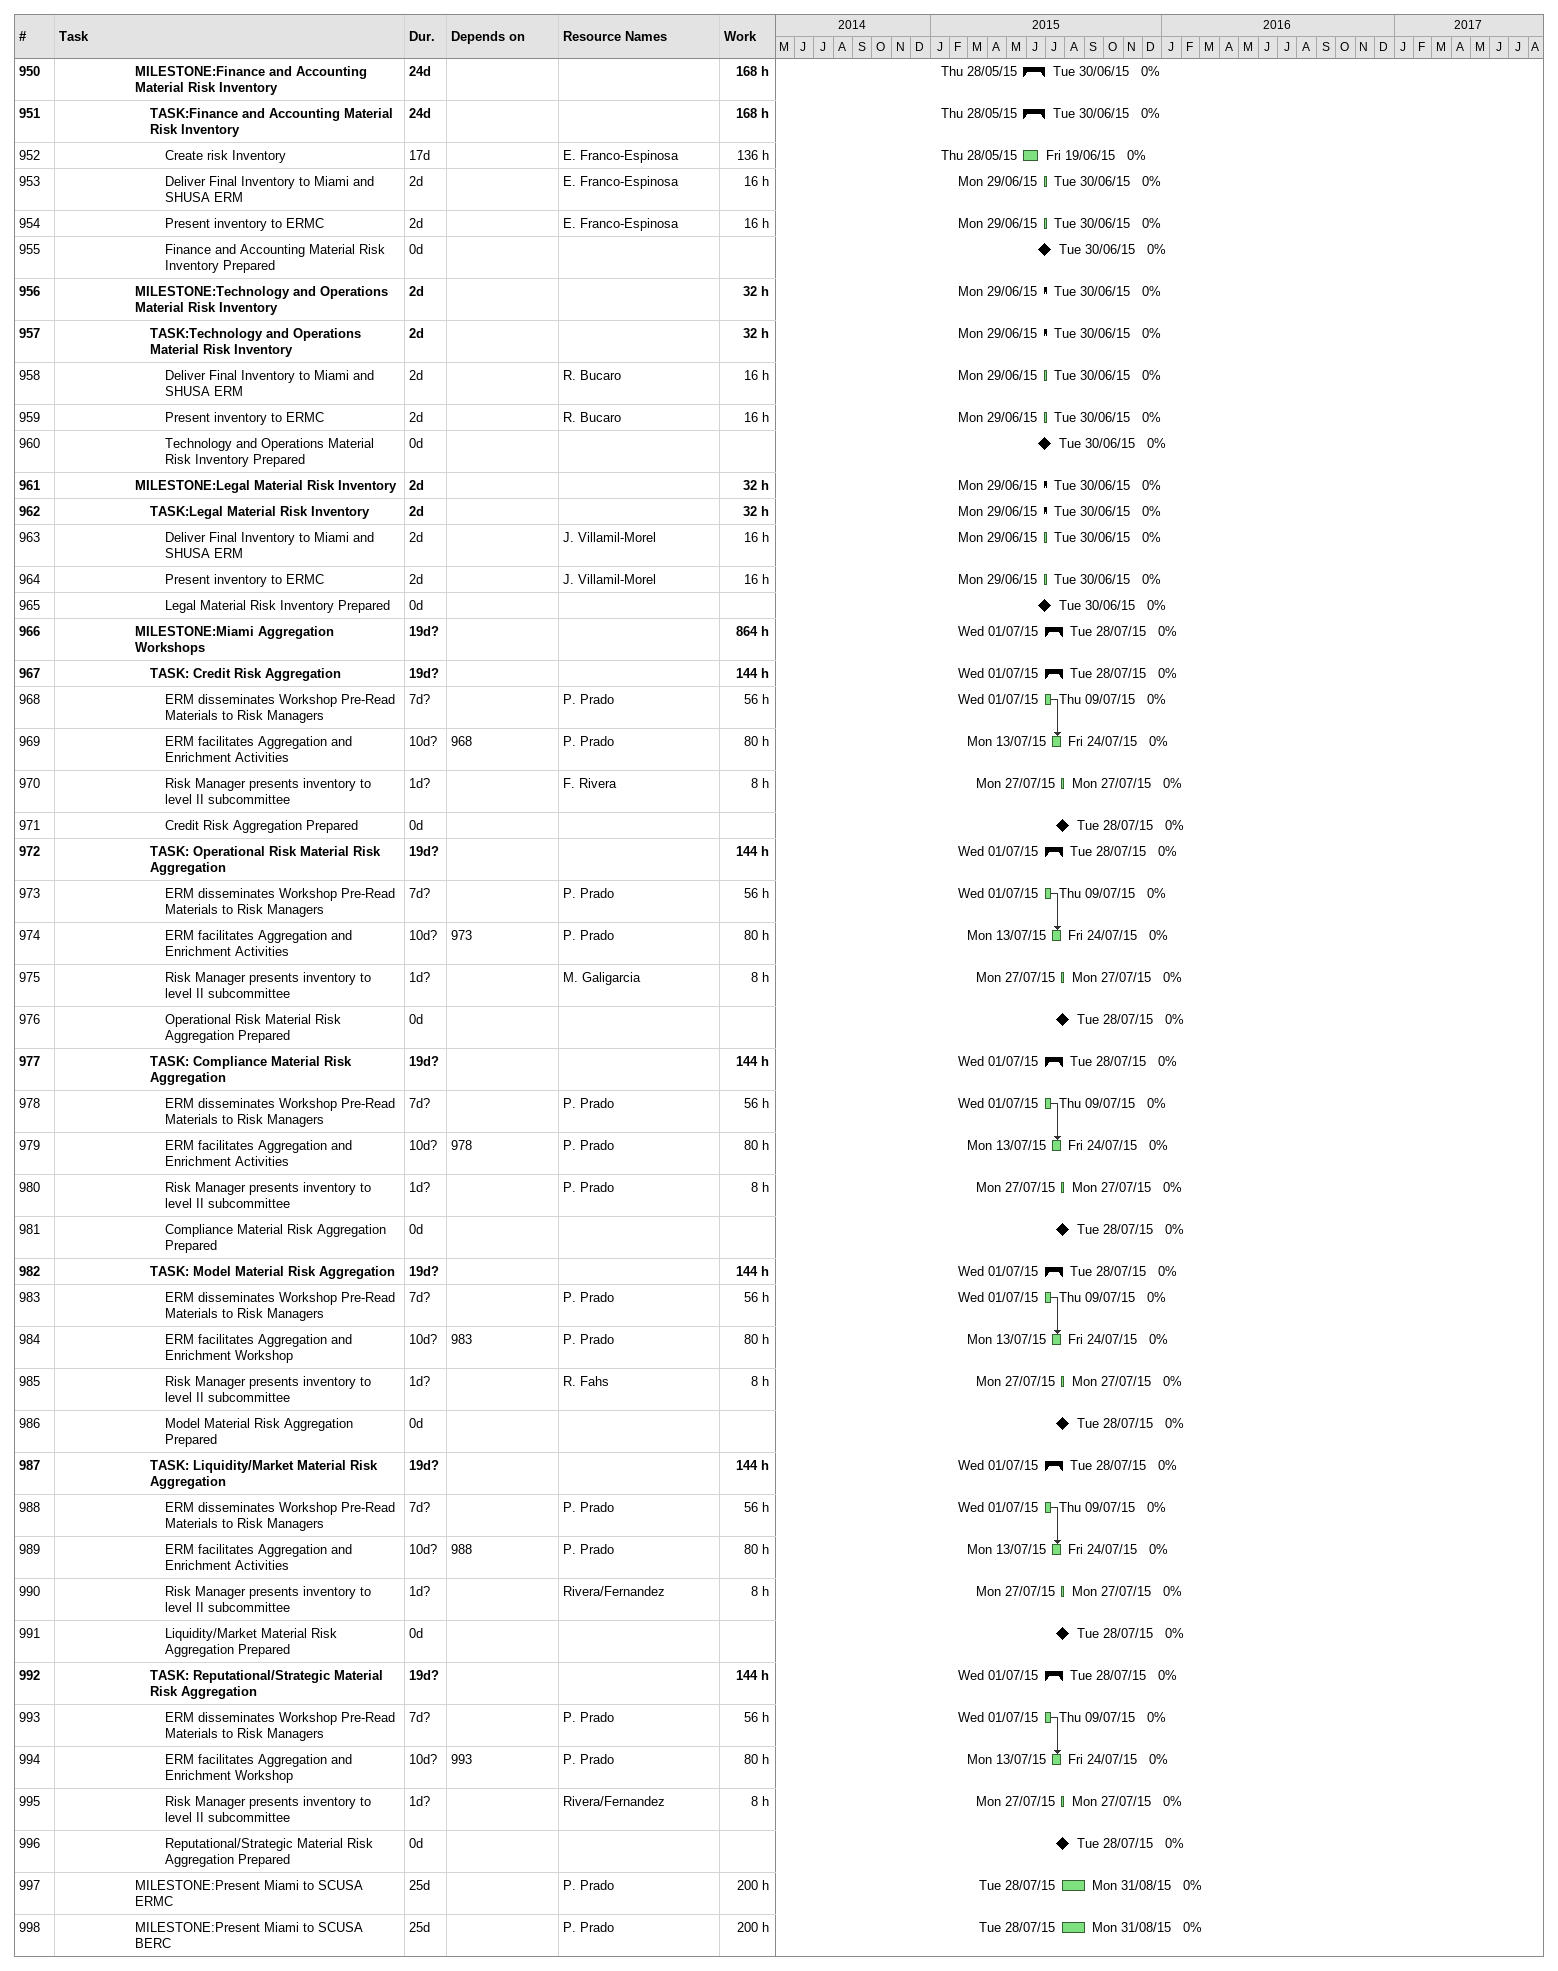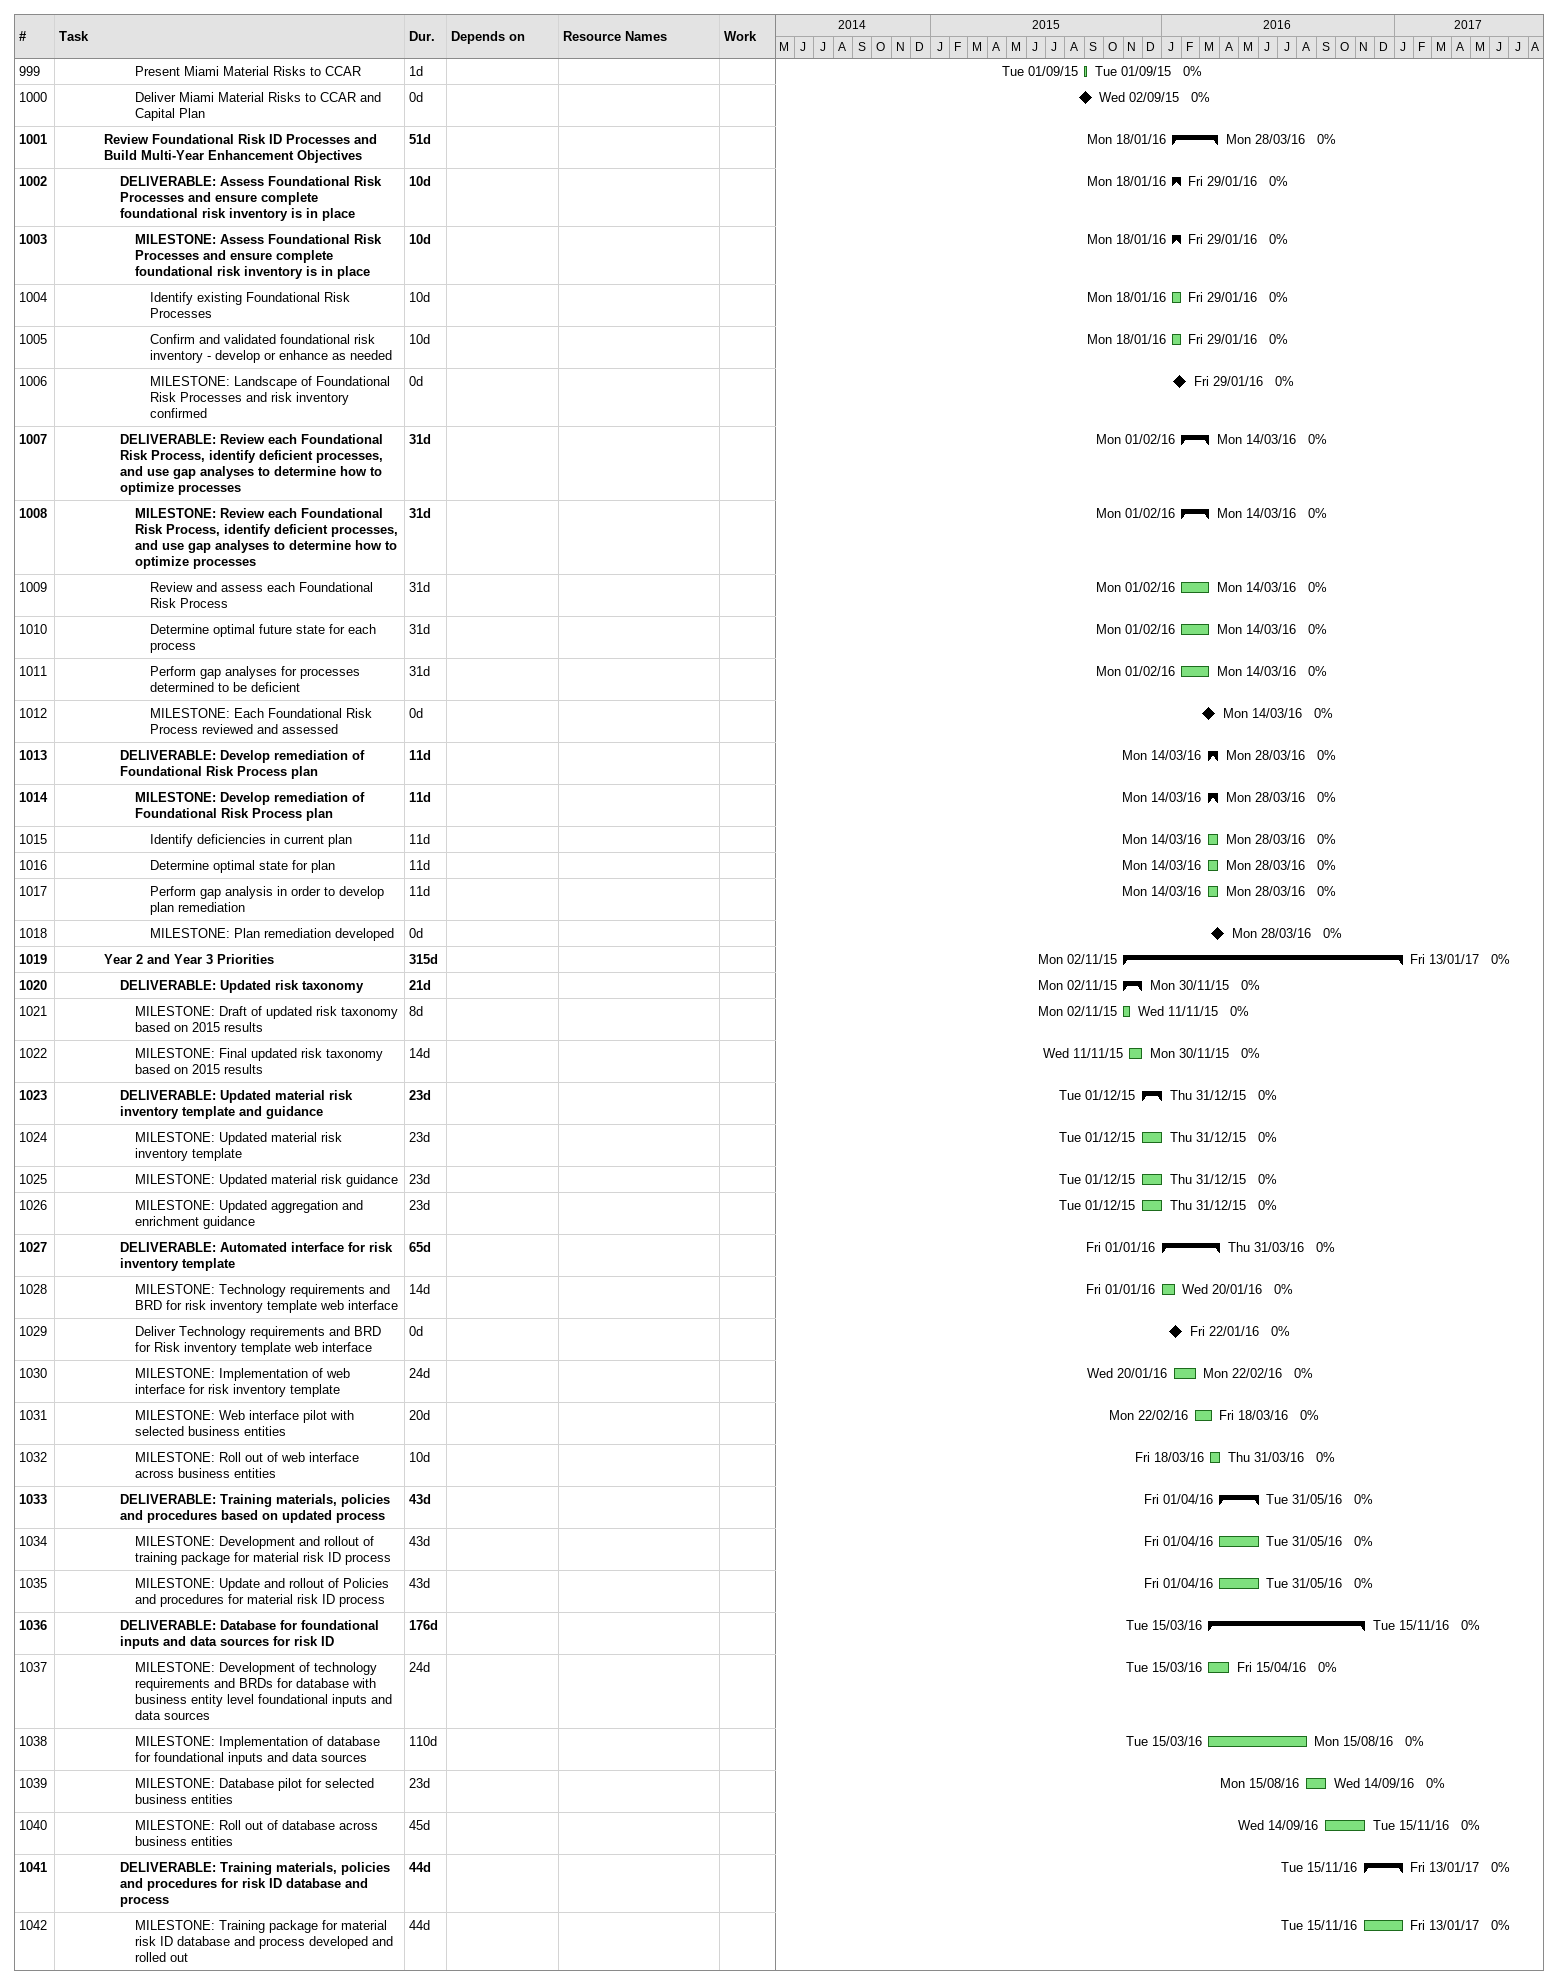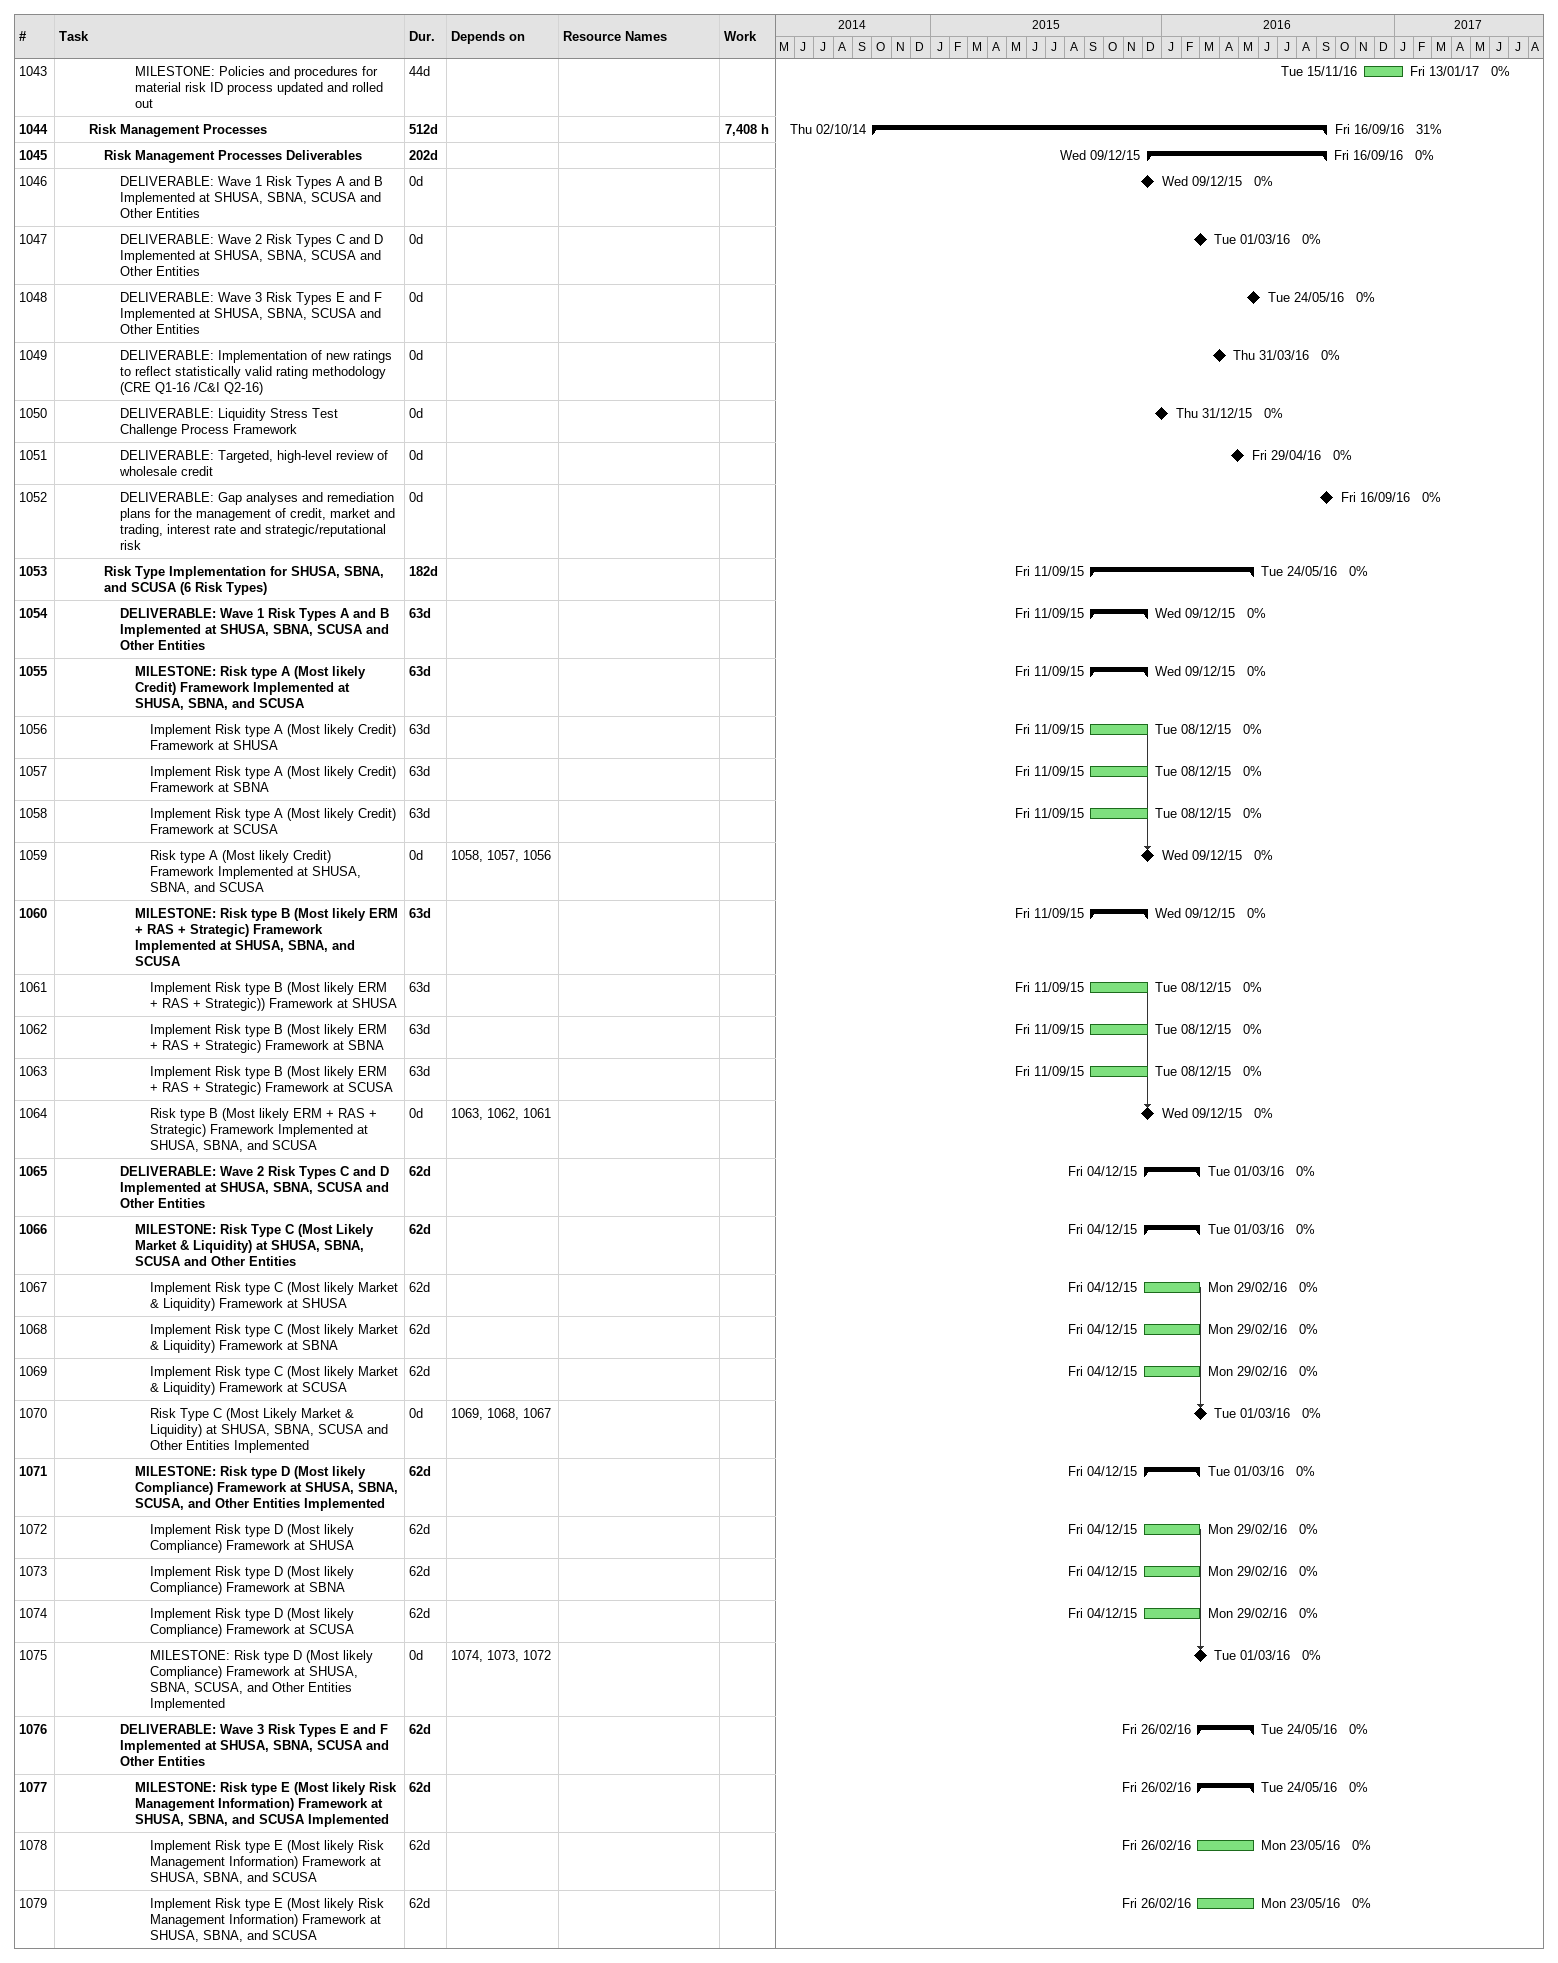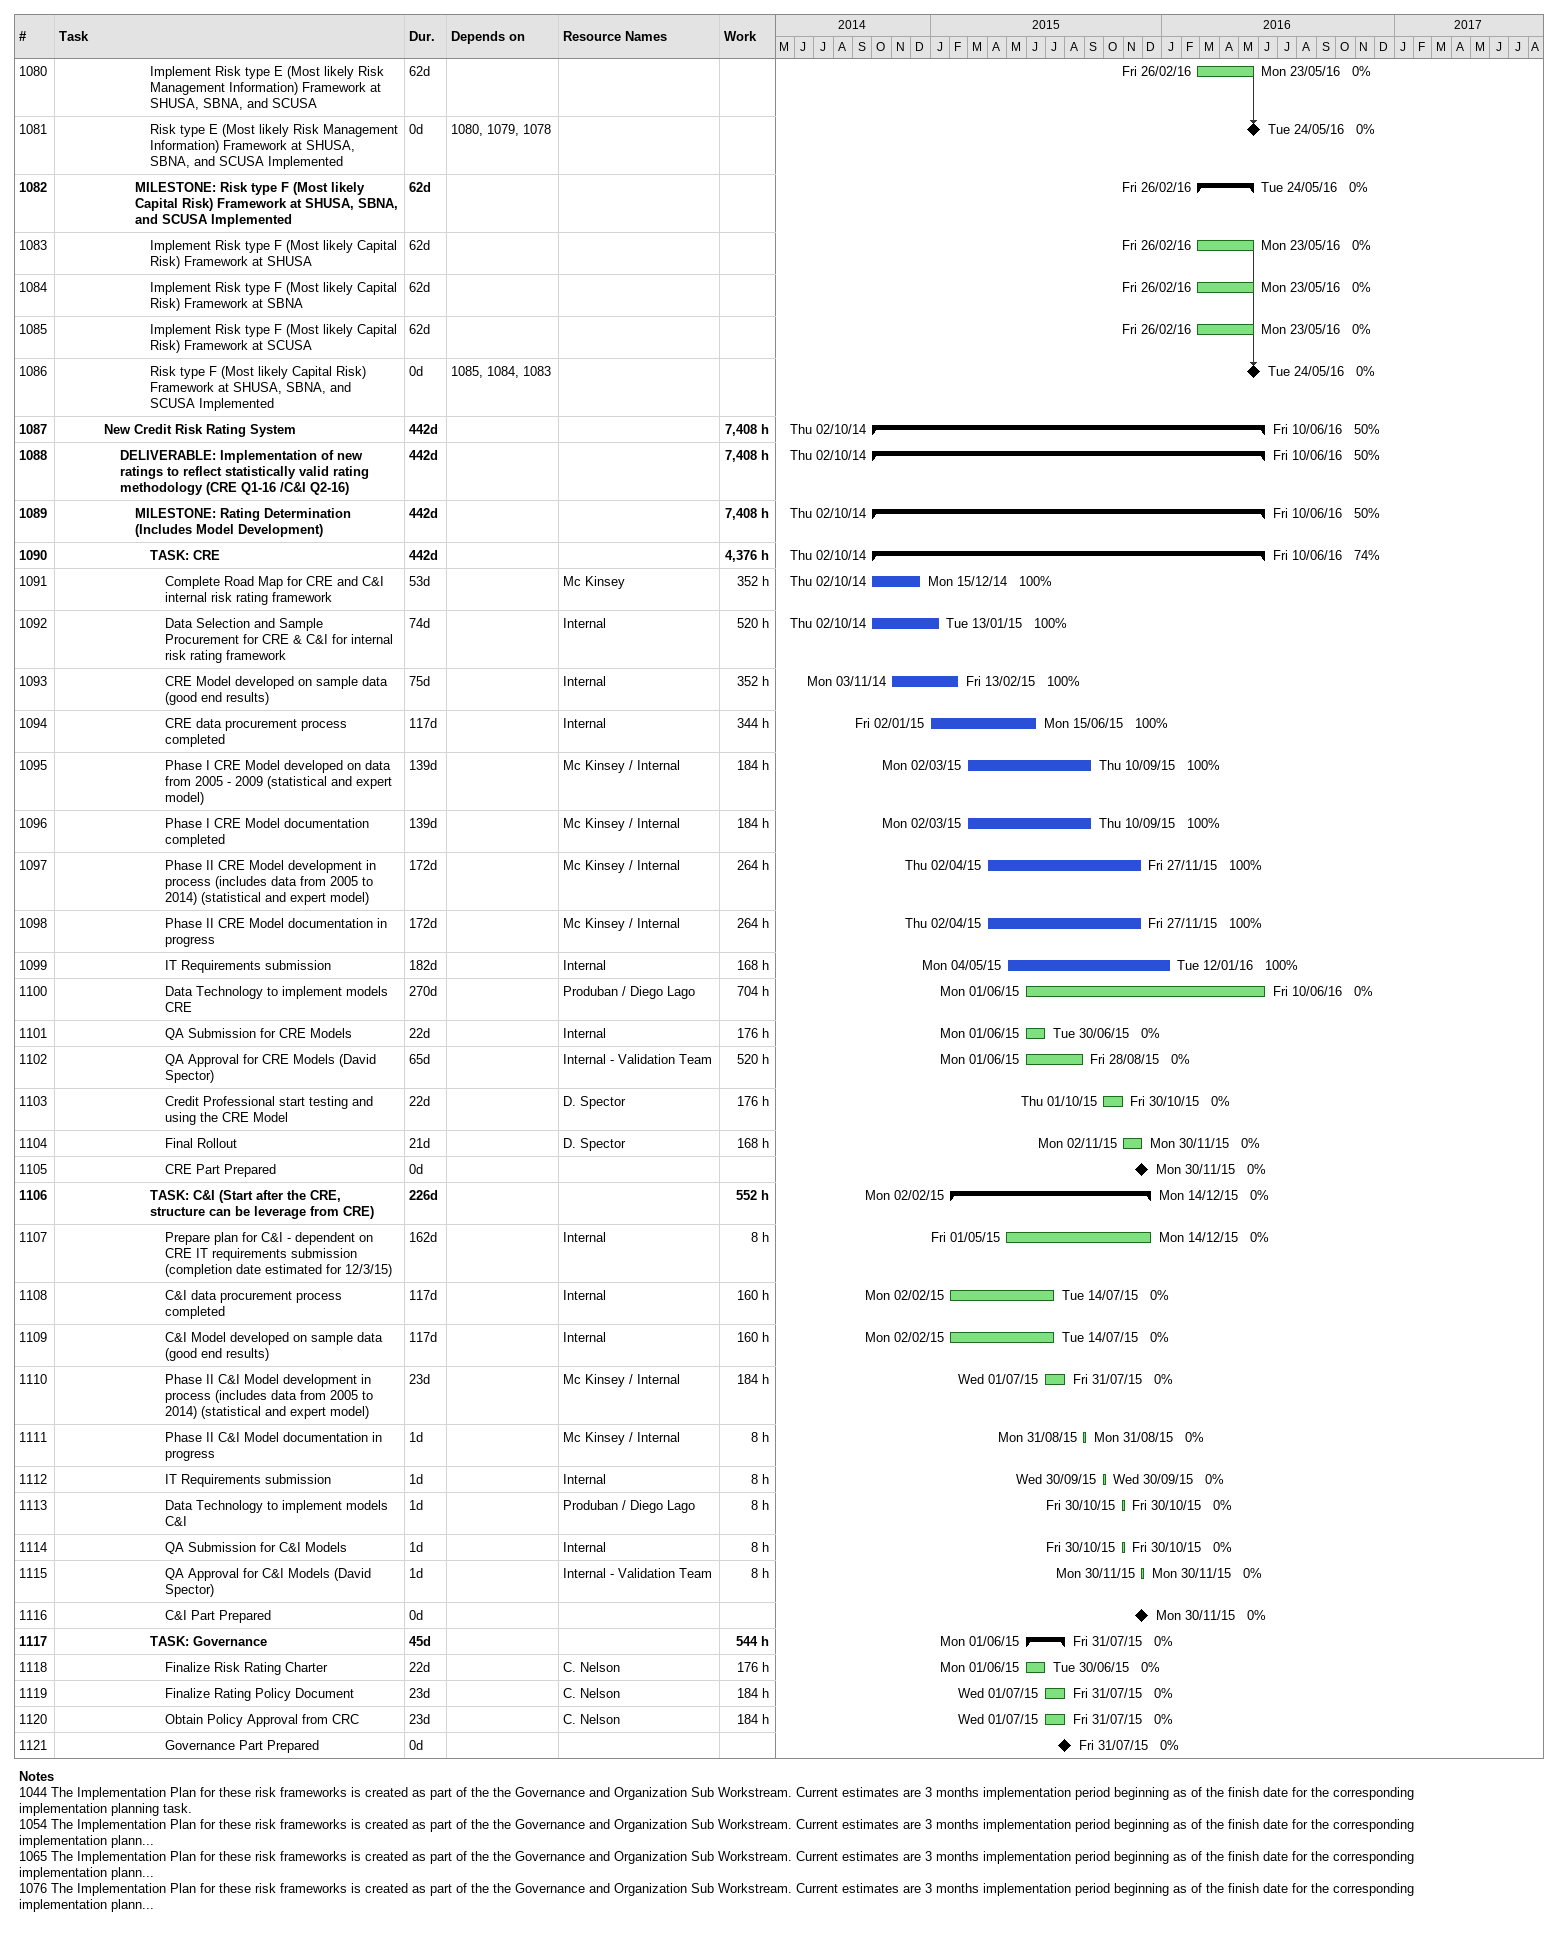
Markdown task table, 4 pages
| ID | Level | Task | Duration | Start | Finish | Predecessors | Resources | % complete | Work (h) |
|---|---|---|---|---|---|---|---|---|---|
| 950 | 6 | **MILESTONE:Finance and Accounting Material Risk Inventory** | 24d | 2015-05-28 | 2015-06-30 |  |  | 0 | 168 |
| 951 | 7 | **TASK:Finance and Accounting Material Risk Inventory** | 24d | 2015-05-28 | 2015-06-30 |  |  | 0 | 168 |
| 952 | 8 | Create risk Inventory | 17d | 2015-05-28 | 2015-06-19 |  | E. Franco-Espinosa | 0 | 136 |
| 953 | 8 | Deliver Final Inventory to Miami and SHUSA ERM | 2d | 2015-06-29 | 2015-06-30 |  | E. Franco-Espinosa | 0 | 16 |
| 954 | 8 | Present inventory to ERMC | 2d | 2015-06-29 | 2015-06-30 |  | E. Franco-Espinosa | 0 | 16 |
| 955 | 8 | Finance and Accounting Material Risk Inventory Prepared | 0d | 2015-06-30 | 2015-06-30 |  |  | 0 |  |
| 956 | 6 | **MILESTONE:Technology and Operations Material Risk Inventory** | 2d | 2015-06-29 | 2015-06-30 |  |  | 0 | 32 |
| 957 | 7 | **TASK:Technology and Operations Material Risk Inventory** | 2d | 2015-06-29 | 2015-06-30 |  |  | 0 | 32 |
| 958 | 8 | Deliver Final Inventory to Miami and SHUSA ERM | 2d | 2015-06-29 | 2015-06-30 |  | R. Bucaro | 0 | 16 |
| 959 | 8 | Present inventory to ERMC | 2d | 2015-06-29 | 2015-06-30 |  | R. Bucaro | 0 | 16 |
| 960 | 8 | Technology and Operations Material Risk Inventory Prepared | 0d | 2015-06-30 | 2015-06-30 |  |  | 0 |  |
| 961 | 6 | **MILESTONE:Legal Material Risk Inventory** | 2d | 2015-06-29 | 2015-06-30 |  |  | 0 | 32 |
| 962 | 7 | **TASK:Legal Material Risk Inventory** | 2d | 2015-06-29 | 2015-06-30 |  |  | 0 | 32 |
| 963 | 8 | Deliver Final Inventory to Miami and SHUSA ERM | 2d | 2015-06-29 | 2015-06-30 |  | J. Villamil-Morel | 0 | 16 |
| 964 | 8 | Present inventory to ERMC | 2d | 2015-06-29 | 2015-06-30 |  | J. Villamil-Morel | 0 | 16 |
| 965 | 8 | Legal Material Risk Inventory Prepared | 0d | 2015-06-30 | 2015-06-30 |  |  | 0 |  |
| 966 | 6 | **MILESTONE:Miami Aggregation Workshops** | 19d? | 2015-07-01 | 2015-07-28 |  |  | 0 | 864 |
| 967 | 7 | **TASK: Credit Risk Aggregation** | 19d? | 2015-07-01 | 2015-07-28 |  |  | 0 | 144 |
| 968 | 8 | ERM disseminates Workshop Pre-Read Materials to Risk Managers | 7d? | 2015-07-01 | 2015-07-09 |  | P. Prado | 0 | 56 |
| 969 | 8 | ERM facilitates Aggregation and Enrichment Activities | 10d? | 2015-07-13 | 2015-07-24 | 968 | P. Prado | 0 | 80 |
| 970 | 8 | Risk Manager presents inventory to level II subcommittee | 1d? | 2015-07-27 | 2015-07-27 |  | F. Rivera | 0 | 8 |
| 971 | 8 | Credit Risk Aggregation Prepared | 0d | 2015-07-28 | 2015-07-28 |  |  | 0 |  |
| 972 | 7 | **TASK: Operational Risk Material Risk Aggregation** | 19d? | 2015-07-01 | 2015-07-28 |  |  | 0 | 144 |
| 973 | 8 | ERM disseminates Workshop Pre-Read Materials to Risk Managers | 7d? | 2015-07-01 | 2015-07-09 |  | P. Prado | 0 | 56 |
| 974 | 8 | ERM facilitates Aggregation and Enrichment Activities | 10d? | 2015-07-13 | 2015-07-24 | 973 | P. Prado | 0 | 80 |
| 975 | 8 | Risk Manager presents inventory to level II subcommittee | 1d? | 2015-07-27 | 2015-07-27 |  | M. Galigarcia | 0 | 8 |
| 976 | 8 | Operational Risk Material Risk Aggregation Prepared | 0d | 2015-07-28 | 2015-07-28 |  |  | 0 |  |
| 977 | 7 | **TASK: Compliance Material Risk Aggregation** | 19d? | 2015-07-01 | 2015-07-28 |  |  | 0 | 144 |
| 978 | 8 | ERM disseminates Workshop Pre-Read Materials to Risk Managers | 7d? | 2015-07-01 | 2015-07-09 |  | P. Prado | 0 | 56 |
| 979 | 8 | ERM facilitates Aggregation and Enrichment Activities | 10d? | 2015-07-13 | 2015-07-24 | 978 | P. Prado | 0 | 80 |
| 980 | 8 | Risk Manager presents inventory to level II subcommittee | 1d? | 2015-07-27 | 2015-07-27 |  | P. Prado | 0 | 8 |
| 981 | 8 | Compliance Material Risk Aggregation Prepared | 0d | 2015-07-28 | 2015-07-28 |  |  | 0 |  |
| 982 | 7 | **TASK: Model Material Risk Aggregation** | 19d? | 2015-07-01 | 2015-07-28 |  |  | 0 | 144 |
| 983 | 8 | ERM disseminates Workshop Pre-Read Materials to Risk Managers | 7d? | 2015-07-01 | 2015-07-09 |  | P. Prado | 0 | 56 |
| 984 | 8 | ERM facilitates Aggregation and Enrichment Workshop | 10d? | 2015-07-13 | 2015-07-24 | 983 | P. Prado | 0 | 80 |
| 985 | 8 | Risk Manager presents inventory to level II subcommittee | 1d? | 2015-07-27 | 2015-07-27 |  | R. Fahs | 0 | 8 |
| 986 | 8 | Model Material Risk Aggregation Prepared | 0d | 2015-07-28 | 2015-07-28 |  |  | 0 |  |
| 987 | 7 | **TASK: Liquidity/Market Material Risk Aggregation** | 19d? | 2015-07-01 | 2015-07-28 |  |  | 0 | 144 |
| 988 | 8 | ERM disseminates Workshop Pre-Read Materials to Risk Managers | 7d? | 2015-07-01 | 2015-07-09 |  | P. Prado | 0 | 56 |
| 989 | 8 | ERM facilitates Aggregation and Enrichment Activities | 10d? | 2015-07-13 | 2015-07-24 | 988 | P. Prado | 0 | 80 |
| 990 | 8 | Risk Manager presents inventory to level II subcommittee | 1d? | 2015-07-27 | 2015-07-27 |  | Rivera/Fernandez | 0 | 8 |
| 991 | 8 | Liquidity/Market Material Risk Aggregation Prepared | 0d | 2015-07-28 | 2015-07-28 |  |  | 0 |  |
| 992 | 7 | **TASK: Reputational/Strategic Material Risk Aggregation** | 19d? | 2015-07-01 | 2015-07-28 |  |  | 0 | 144 |
| 993 | 8 | ERM disseminates Workshop Pre-Read Materials to Risk Managers | 7d? | 2015-07-01 | 2015-07-09 |  | P. Prado | 0 | 56 |
| 994 | 8 | ERM facilitates Aggregation and Enrichment Workshop | 10d? | 2015-07-13 | 2015-07-24 | 993 | P. Prado | 0 | 80 |
| 995 | 8 | Risk Manager presents inventory to level II subcommittee | 1d? | 2015-07-27 | 2015-07-27 |  | Rivera/Fernandez | 0 | 8 |
| 996 | 8 | Reputational/Strategic Material Risk Aggregation Prepared | 0d | 2015-07-28 | 2015-07-28 |  |  | 0 |  |
| 997 | 6 | MILESTONE:Present Miami to SCUSA ERMC | 25d | 2015-07-28 | 2015-08-31 |  | P. Prado | 0 | 200 |
| 998 | 6 | MILESTONE:Present Miami to SCUSA BERC | 25d | 2015-07-28 | 2015-08-31 |  | P. Prado | 0 | 200 |
| 999 | 6 | Present Miami Material Risks to CCAR | 1d | 2015-09-01 | 2015-09-01 |  |  | 0 |  |
| 1000 | 6 | Deliver Miami Material Risks to CCAR and Capital Plan | 0d | 2015-09-02 | 2015-09-02 |  |  | 0 |  |
| 1001 | 4 | **Review Foundational Risk ID Processes and Build Multi-Year Enhancement Objectives** | 51d | 2016-01-18 | 2016-03-28 |  |  | 0 |  |
| 1002 | 5 | **DELIVERABLE: Assess Foundational Risk Processes and ensure complete foundational risk inventory is in place** | 10d | 2016-01-18 | 2016-01-29 |  |  | 0 |  |
| 1003 | 6 | **MILESTONE: Assess Foundational Risk Processes and ensure complete foundational risk inventory is in place** | 10d | 2016-01-18 | 2016-01-29 |  |  | 0 |  |
| 1004 | 7 | Identify existing Foundational Risk Processes | 10d | 2016-01-18 | 2016-01-29 |  |  | 0 |  |
| 1005 | 7 | Confirm and validated foundational risk inventory - develop or enhance as needed | 10d | 2016-01-18 | 2016-01-29 |  |  | 0 |  |
| 1006 | 7 | MILESTONE: Landscape of Foundational Risk Processes and risk inventory confirmed | 0d | 2016-01-29 | 2016-01-29 |  |  | 0 |  |
| 1007 | 5 | **DELIVERABLE: Review each Foundational Risk Process, identify deficient processes, and use gap analyses to determine how to optimize processes** | 31d | 2016-02-01 | 2016-03-14 |  |  | 0 |  |
| 1008 | 6 | **MILESTONE: Review each Foundational Risk Process, identify deficient processes, and use gap analyses to determine how to optimize processes** | 31d | 2016-02-01 | 2016-03-14 |  |  | 0 |  |
| 1009 | 7 | Review and assess each Foundational Risk Process | 31d | 2016-02-01 | 2016-03-14 |  |  | 0 |  |
| 1010 | 7 | Determine optimal future state for each process | 31d | 2016-02-01 | 2016-03-14 |  |  | 0 |  |
| 1011 | 7 | Perform gap analyses for processes determined to be deficient | 31d | 2016-02-01 | 2016-03-14 |  |  | 0 |  |
| 1012 | 7 | MILESTONE: Each Foundational Risk Process reviewed and assessed | 0d | 2016-03-14 | 2016-03-14 |  |  | 0 |  |
| 1013 | 5 | **DELIVERABLE: Develop remediation of Foundational Risk Process plan** | 11d | 2016-03-14 | 2016-03-28 |  |  | 0 |  |
| 1014 | 6 | **MILESTONE: Develop remediation of Foundational Risk Process plan** | 11d | 2016-03-14 | 2016-03-28 |  |  | 0 |  |
| 1015 | 7 | Identify deficiencies in current plan | 11d | 2016-03-14 | 2016-03-28 |  |  | 0 |  |
| 1016 | 7 | Determine optimal state for plan | 11d | 2016-03-14 | 2016-03-28 |  |  | 0 |  |
| 1017 | 7 | Perform gap analysis in order to develop plan remediation | 11d | 2016-03-14 | 2016-03-28 |  |  | 0 |  |
| 1018 | 7 | MILESTONE: Plan remediation developed | 0d | 2016-03-28 | 2016-03-28 |  |  | 0 |  |
| 1019 | 4 | **Year 2 and Year 3 Priorities** | 315d | 2015-11-02 | 2017-01-13 |  |  | 0 |  |
| 1020 | 5 | **DELIVERABLE: Updated risk taxonomy** | 21d | 2015-11-02 | 2015-11-30 |  |  | 0 |  |
| 1021 | 6 | MILESTONE: Draft of updated risk taxonomy based on 2015 results | 8d | 2015-11-02 | 2015-11-11 |  |  | 0 |  |
| 1022 | 6 | MILESTONE: Final updated risk taxonomy based on 2015 results | 14d | 2015-11-11 | 2015-11-30 |  |  | 0 |  |
| 1023 | 5 | **DELIVERABLE: Updated material risk inventory template and guidance** | 23d | 2015-12-01 | 2015-12-31 |  |  | 0 |  |
| 1024 | 6 | MILESTONE: Updated material risk inventory template | 23d | 2015-12-01 | 2015-12-31 |  |  | 0 |  |
| 1025 | 6 | MILESTONE: Updated material risk guidance | 23d | 2015-12-01 | 2015-12-31 |  |  | 0 |  |
| 1026 | 6 | MILESTONE: Updated aggregation and enrichment guidance | 23d | 2015-12-01 | 2015-12-31 |  |  | 0 |  |
| 1027 | 5 | **DELIVERABLE: Automated interface for risk inventory template** | 65d | 2016-01-01 | 2016-03-31 |  |  | 0 |  |
| 1028 | 6 | MILESTONE: Technology requirements and BRD for risk inventory template web interface | 14d | 2016-01-01 | 2016-01-20 |  |  | 0 |  |
| 1029 | 6 | Deliver Technology requirements and BRD for Risk inventory template web interface | 0d | 2016-01-22 | 2016-01-22 |  |  | 0 |  |
| 1030 | 6 | MILESTONE: Implementation of web interface for risk inventory template | 24d | 2016-01-20 | 2016-02-22 |  |  | 0 |  |
| 1031 | 6 | MILESTONE: Web interface pilot with selected business entities | 20d | 2016-02-22 | 2016-03-18 |  |  | 0 |  |
| 1032 | 6 | MILESTONE: Roll out of web interface across business entities | 10d | 2016-03-18 | 2016-03-31 |  |  | 0 |  |
| 1033 | 5 | **DELIVERABLE: Training materials, policies and procedures based on updated process** | 43d | 2016-04-01 | 2016-05-31 |  |  | 0 |  |
| 1034 | 6 | MILESTONE: Development and rollout of training package for material risk ID process | 43d | 2016-04-01 | 2016-05-31 |  |  | 0 |  |
| 1035 | 6 | MILESTONE: Update and rollout of Policies and procedures for material risk ID process | 43d | 2016-04-01 | 2016-05-31 |  |  | 0 |  |
| 1036 | 5 | **DELIVERABLE: Database for foundational inputs and data sources for risk ID** | 176d | 2016-03-15 | 2016-11-15 |  |  | 0 |  |
| 1037 | 6 | MILESTONE: Development of technology requirements and BRDs for database with business entity level foundational inputs and data sources | 24d | 2016-03-15 | 2016-04-15 |  |  | 0 |  |
| 1038 | 6 | MILESTONE: Implementation of database for foundational inputs and data sources | 110d | 2016-03-15 | 2016-08-15 |  |  | 0 |  |
| 1039 | 6 | MILESTONE: Database pilot for selected business entities | 23d | 2016-08-15 | 2016-09-14 |  |  | 0 |  |
| 1040 | 6 | MILESTONE: Roll out of database across business entities | 45d | 2016-09-14 | 2016-11-15 |  |  | 0 |  |
| 1041 | 5 | **DELIVERABLE: Training materials, policies and procedures for risk ID database and process** | 44d | 2016-11-15 | 2017-01-13 |  |  | 0 |  |
| 1042 | 6 | MILESTONE: Training package for material risk ID database and process developed and rolled out | 44d | 2016-11-15 | 2017-01-13 |  |  | 0 |  |
| 1043 | 6 | MILESTONE: Policies and procedures for material risk ID process updated and rolled out | 44d | 2016-11-15 | 2017-01-13 |  |  | 0 |  |
| 1044 | 3 | **Risk Management Processes** | 512d | 2014-10-02 | 2016-09-16 |  |  | 31 | 7408 |
| 1045 | 4 | **Risk Management Processes Deliverables** | 202d | 2015-12-09 | 2016-09-16 |  |  | 0 |  |
| 1046 | 5 | DELIVERABLE: Wave 1 Risk Types A and B Implemented at SHUSA, SBNA, SCUSA and Other Entities | 0d | 2015-12-09 | 2015-12-09 |  |  | 0 |  |
| 1047 | 5 | DELIVERABLE: Wave 2 Risk Types C and D Implemented at SHUSA, SBNA, SCUSA and Other Entities | 0d | 2016-03-01 | 2016-03-01 |  |  | 0 |  |
| 1048 | 5 | DELIVERABLE: Wave 3 Risk Types E and F Implemented at SHUSA, SBNA, SCUSA and Other Entities | 0d | 2016-05-24 | 2016-05-24 |  |  | 0 |  |
| 1049 | 5 | DELIVERABLE: Implementation of new ratings to reflect statistically valid rating methodology (CRE Q1-16 /C&I Q2-16) | 0d | 2016-03-31 | 2016-03-31 |  |  | 0 |  |
| 1050 | 5 | DELIVERABLE: Liquidity Stress Test Challenge Process Framework | 0d | 2015-12-31 | 2015-12-31 |  |  | 0 |  |
| 1051 | 5 | DELIVERABLE: Targeted, high-level review of wholesale credit | 0d | 2016-04-29 | 2016-04-29 |  |  | 0 |  |
| 1052 | 5 | DELIVERABLE: Gap analyses and remediation plans for the management of credit, market and trading, interest rate and strategic/reputational risk | 0d | 2016-09-16 | 2016-09-16 |  |  | 0 |  |
| 1053 | 4 | **Risk Type Implementation for SHUSA, SBNA, and SCUSA (6 Risk Types)** | 182d | 2015-09-11 | 2016-05-24 |  |  | 0 |  |
| 1054 | 5 | **DELIVERABLE: Wave 1 Risk Types A and B Implemented at SHUSA, SBNA, SCUSA and Other Entities** | 63d | 2015-09-11 | 2015-12-09 |  |  | 0 |  |
| 1055 | 6 | **MILESTONE: Risk type A (Most likely Credit) Framework Implemented at SHUSA, SBNA, and SCUSA** | 63d | 2015-09-11 | 2015-12-09 |  |  | 0 |  |
| 1056 | 7 | Implement Risk type A (Most likely Credit) Framework at SHUSA | 63d | 2015-09-11 | 2015-12-08 |  |  | 0 |  |
| 1057 | 7 | Implement Risk type A (Most likely Credit) Framework at SBNA | 63d | 2015-09-11 | 2015-12-08 |  |  | 0 |  |
| 1058 | 7 | Implement Risk type A (Most likely Credit) Framework at SCUSA | 63d | 2015-09-11 | 2015-12-08 |  |  | 0 |  |
| 1059 | 7 | Risk type A (Most likely Credit) Framework Implemented at SHUSA, SBNA, and SCUSA | 0d | 2015-12-09 | 2015-12-09 | 1058, 1057, 1056 |  | 0 |  |
| 1060 | 6 | **MILESTONE: Risk type B (Most likely ERM + RAS + Strategic) Framework Implemented at SHUSA, SBNA, and SCUSA** | 63d | 2015-09-11 | 2015-12-09 |  |  | 0 |  |
| 1061 | 7 | Implement Risk type B (Most likely ERM + RAS + Strategic)) Framework at SHUSA | 63d | 2015-09-11 | 2015-12-08 |  |  | 0 |  |
| 1062 | 7 | Implement Risk type B (Most likely ERM + RAS + Strategic) Framework at SBNA | 63d | 2015-09-11 | 2015-12-08 |  |  | 0 |  |
| 1063 | 7 | Implement Risk type B (Most likely ERM + RAS + Strategic) Framework at SCUSA | 63d | 2015-09-11 | 2015-12-08 |  |  | 0 |  |
| 1064 | 7 | Risk type B (Most likely ERM + RAS + Strategic) Framework Implemented at SHUSA, SBNA, and SCUSA | 0d | 2015-12-09 | 2015-12-09 | 1063, 1062, 1061 |  | 0 |  |
| 1065 | 5 | **DELIVERABLE: Wave 2 Risk Types C and D Implemented at SHUSA, SBNA, SCUSA and Other Entities** | 62d | 2015-12-04 | 2016-03-01 |  |  | 0 |  |
| 1066 | 6 | **MILESTONE: Risk Type C (Most Likely Market & Liquidity) at SHUSA, SBNA, SCUSA and Other Entities** | 62d | 2015-12-04 | 2016-03-01 |  |  | 0 |  |
| 1067 | 7 | Implement Risk type C (Most likely Market & Liquidity) Framework at SHUSA | 62d | 2015-12-04 | 2016-02-29 |  |  | 0 |  |
| 1068 | 7 | Implement Risk type C (Most likely Market & Liquidity) Framework at SBNA | 62d | 2015-12-04 | 2016-02-29 |  |  | 0 |  |
| 1069 | 7 | Implement Risk type C (Most likely Market & Liquidity) Framework at SCUSA | 62d | 2015-12-04 | 2016-02-29 |  |  | 0 |  |
| 1070 | 7 | Risk Type C (Most Likely Market & Liquidity) at SHUSA, SBNA, SCUSA and Other Entities Implemented | 0d | 2016-03-01 | 2016-03-01 | 1069, 1068, 1067 |  | 0 |  |
| 1071 | 6 | **MILESTONE: Risk type D (Most likely Compliance) Framework at SHUSA, SBNA, SCUSA, and Other Entities Implemented** | 62d | 2015-12-04 | 2016-03-01 |  |  | 0 |  |
| 1072 | 7 | Implement Risk type D (Most likely Compliance) Framework at SHUSA | 62d | 2015-12-04 | 2016-02-29 |  |  | 0 |  |
| 1073 | 7 | Implement Risk type D (Most likely Compliance) Framework at SBNA | 62d | 2015-12-04 | 2016-02-29 |  |  | 0 |  |
| 1074 | 7 | Implement Risk type D (Most likely Compliance) Framework at SCUSA | 62d | 2015-12-04 | 2016-02-29 |  |  | 0 |  |
| 1075 | 7 | MILESTONE: Risk type D (Most likely Compliance) Framework at SHUSA, SBNA, SCUSA, and Other Entities Implemented | 0d | 2016-03-01 | 2016-03-01 | 1074, 1073, 1072 |  | 0 |  |
| 1076 | 5 | **DELIVERABLE: Wave 3 Risk Types E and F Implemented at SHUSA, SBNA, SCUSA and Other Entities** | 62d | 2016-02-26 | 2016-05-24 |  |  | 0 |  |
| 1077 | 6 | **MILESTONE: Risk type E (Most likely Risk Management Information) Framework at SHUSA, SBNA, and SCUSA Implemented** | 62d | 2016-02-26 | 2016-05-24 |  |  | 0 |  |
| 1078 | 7 | Implement Risk type E (Most likely Risk Management Information) Framework at SHUSA, SBNA, and SCUSA | 62d | 2016-02-26 | 2016-05-23 |  |  | 0 |  |
| 1079 | 7 | Implement Risk type E (Most likely Risk Management Information) Framework at SHUSA, SBNA, and SCUSA | 62d | 2016-02-26 | 2016-05-23 |  |  | 0 |  |
| 1080 | 7 | Implement Risk type E (Most likely Risk Management Information) Framework at SHUSA, SBNA, and SCUSA | 62d | 2016-02-26 | 2016-05-23 |  |  | 0 |  |
| 1081 | 7 | Risk type E (Most likely Risk Management Information) Framework at SHUSA, SBNA, and SCUSA Implemented | 0d | 2016-05-24 | 2016-05-24 | 1080, 1079, 1078 |  | 0 |  |
| 1082 | 6 | **MILESTONE: Risk type F (Most likely Capital Risk) Framework at SHUSA, SBNA, and SCUSA Implemented** | 62d | 2016-02-26 | 2016-05-24 |  |  | 0 |  |
| 1083 | 7 | Implement Risk type F (Most likely Capital Risk) Framework at SHUSA | 62d | 2016-02-26 | 2016-05-23 |  |  | 0 |  |
| 1084 | 7 | Implement Risk type F (Most likely Capital Risk) Framework at SBNA | 62d | 2016-02-26 | 2016-05-23 |  |  | 0 |  |
| 1085 | 7 | Implement Risk type F (Most likely Capital Risk) Framework at SCUSA | 62d | 2016-02-26 | 2016-05-23 |  |  | 0 |  |
| 1086 | 7 | Risk type F (Most likely Capital Risk) Framework at SHUSA, SBNA, and SCUSA Implemented | 0d | 2016-05-24 | 2016-05-24 | 1085, 1084, 1083 |  | 0 |  |
| 1087 | 4 | **New Credit Risk Rating System** | 442d | 2014-10-02 | 2016-06-10 |  |  | 50 | 7408 |
| 1088 | 5 | **DELIVERABLE: Implementation of new ratings to reflect statistically valid rating methodology (CRE Q1-16 /C&I Q2-16)** | 442d | 2014-10-02 | 2016-06-10 |  |  | 50 | 7408 |
| 1089 | 6 | **MILESTONE: Rating Determination (Includes Model Development)** | 442d | 2014-10-02 | 2016-06-10 |  |  | 50 | 7408 |
| 1090 | 7 | **TASK: CRE** | 442d | 2014-10-02 | 2016-06-10 |  |  | 74 | 4376 |
| 1091 | 8 | Complete Road Map for CRE and C&I internal risk rating framework | 53d | 2014-10-02 | 2014-12-15 |  | Mc Kinsey | 100 | 352 |
| 1092 | 8 | Data Selection and Sample Procurement for CRE & C&I for internal risk rating framework | 74d | 2014-10-02 | 2015-01-13 |  | Internal | 100 | 520 |
| 1093 | 8 | CRE Model developed on sample data (good end results) | 75d | 2014-11-03 | 2015-02-13 |  | Internal | 100 | 352 |
| 1094 | 8 | CRE data procurement process completed | 117d | 2015-01-02 | 2015-06-15 |  | Internal | 100 | 344 |
| 1095 | 8 | Phase I CRE Model developed on data from 2005 - 2009 (statistical and expert model) | 139d | 2015-03-02 | 2015-09-10 |  | Mc Kinsey / Internal | 100 | 184 |
| 1096 | 8 | Phase I CRE Model documentation completed | 139d | 2015-03-02 | 2015-09-10 |  | Mc Kinsey / Internal | 100 | 184 |
| 1097 | 8 | Phase II CRE Model development in process (includes data from 2005 to 2014) (statistical and expert model) | 172d | 2015-04-02 | 2015-11-27 |  | Mc Kinsey / Internal | 100 | 264 |
| 1098 | 8 | Phase II CRE Model documentation in progress | 172d | 2015-04-02 | 2015-11-27 |  | Mc Kinsey / Internal | 100 | 264 |
| 1099 | 8 | IT Requirements submission | 182d | 2015-05-04 | 2016-01-12 |  | Internal | 100 | 168 |
| 1100 | 8 | Data Technology to implement models CRE | 270d | 2015-06-01 | 2016-06-10 |  | Produban / Diego Lago | 0 | 704 |
| 1101 | 8 | QA Submission for CRE Models | 22d | 2015-06-01 | 2015-06-30 |  | Internal | 0 | 176 |
| 1102 | 8 | QA Approval for CRE Models (David Spector) | 65d | 2015-06-01 | 2015-08-28 |  | Internal - Validation Team | 0 | 520 |
| 1103 | 8 | Credit Professional start testing and using the CRE Model | 22d | 2015-10-01 | 2015-10-30 |  | D. Spector | 0 | 176 |
| 1104 | 8 | Final Rollout | 21d | 2015-11-02 | 2015-11-30 |  | D. Spector | 0 | 168 |
| 1105 | 8 | CRE Part Prepared | 0d | 2015-11-30 | 2015-11-30 |  |  | 0 |  |
| 1106 | 7 | **TASK: C&I (Start after the CRE, structure can be leverage from CRE)** | 226d | 2015-02-02 | 2015-12-14 |  |  | 0 | 552 |
| 1107 | 8 | Prepare plan for C&I - dependent on CRE IT requirements submission (completion date estimated for 12/3/15) | 162d | 2015-05-01 | 2015-12-14 |  | Internal | 0 | 8 |
| 1108 | 8 | C&I data procurement process completed | 117d | 2015-02-02 | 2015-07-14 |  | Internal | 0 | 160 |
| 1109 | 8 | C&I Model developed on sample data (good end results) | 117d | 2015-02-02 | 2015-07-14 |  | Internal | 0 | 160 |
| 1110 | 8 | Phase II C&I Model development in process (includes data from 2005 to 2014) (statistical and expert model) | 23d | 2015-07-01 | 2015-07-31 |  | Mc Kinsey / Internal | 0 | 184 |
| 1111 | 8 | Phase II C&I Model documentation in progress | 1d | 2015-08-31 | 2015-08-31 |  | Mc Kinsey / Internal | 0 | 8 |
| 1112 | 8 | IT Requirements submission | 1d | 2015-09-30 | 2015-09-30 |  | Internal | 0 | 8 |
| 1113 | 8 | Data Technology to implement models C&I | 1d | 2015-10-30 | 2015-10-30 |  | Produban / Diego Lago | 0 | 8 |
| 1114 | 8 | QA Submission for C&I Models | 1d | 2015-10-30 | 2015-10-30 |  | Internal | 0 | 8 |
| 1115 | 8 | QA Approval for C&I Models (David Spector) | 1d | 2015-11-30 | 2015-11-30 |  | Internal - Validation Team | 0 | 8 |
| 1116 | 8 | C&I Part Prepared | 0d | 2015-11-30 | 2015-11-30 |  |  | 0 |  |
| 1117 | 7 | **TASK: Governance** | 45d | 2015-06-01 | 2015-07-31 |  |  | 0 | 544 |
| 1118 | 8 | Finalize Risk Rating Charter | 22d | 2015-06-01 | 2015-06-30 |  | C. Nelson | 0 | 176 |
| 1119 | 8 | Finalize Rating Policy Document | 23d | 2015-07-01 | 2015-07-31 |  | C. Nelson | 0 | 184 |
| 1120 | 8 | Obtain Policy Approval from CRC | 23d | 2015-07-01 | 2015-07-31 |  | C. Nelson | 0 | 184 |
| 1121 | 8 | Governance Part Prepared | 0d | 2015-07-31 | 2015-07-31 |  |  | 0 |  |

Notes
- 1044: The Implementation Plan for these risk frameworks is created as part of the the Governance and Organization Sub Workstream. Current estimates are 3 months implementation period beginning as of the finish date for the corresponding implementation planning task.
- 1054: The Implementation Plan for these risk frameworks is created as part of the the Governance and Organization Sub Workstream. Current estimates are 3 months implementation period beginning as of the finish date for the corresponding implementation plann...
- 1065: The Implementation Plan for these risk frameworks is created as part of the the Governance and Organization Sub Workstream. Current estimates are 3 months implementation period beginning as of the finish date for the corresponding implementation plann...
- 1076: The Implementation Plan for these risk frameworks is created as part of the the Governance and Organization Sub Workstream. Current estimates are 3 months implementation period beginning as of the finish date for the corresponding implementation plann...
